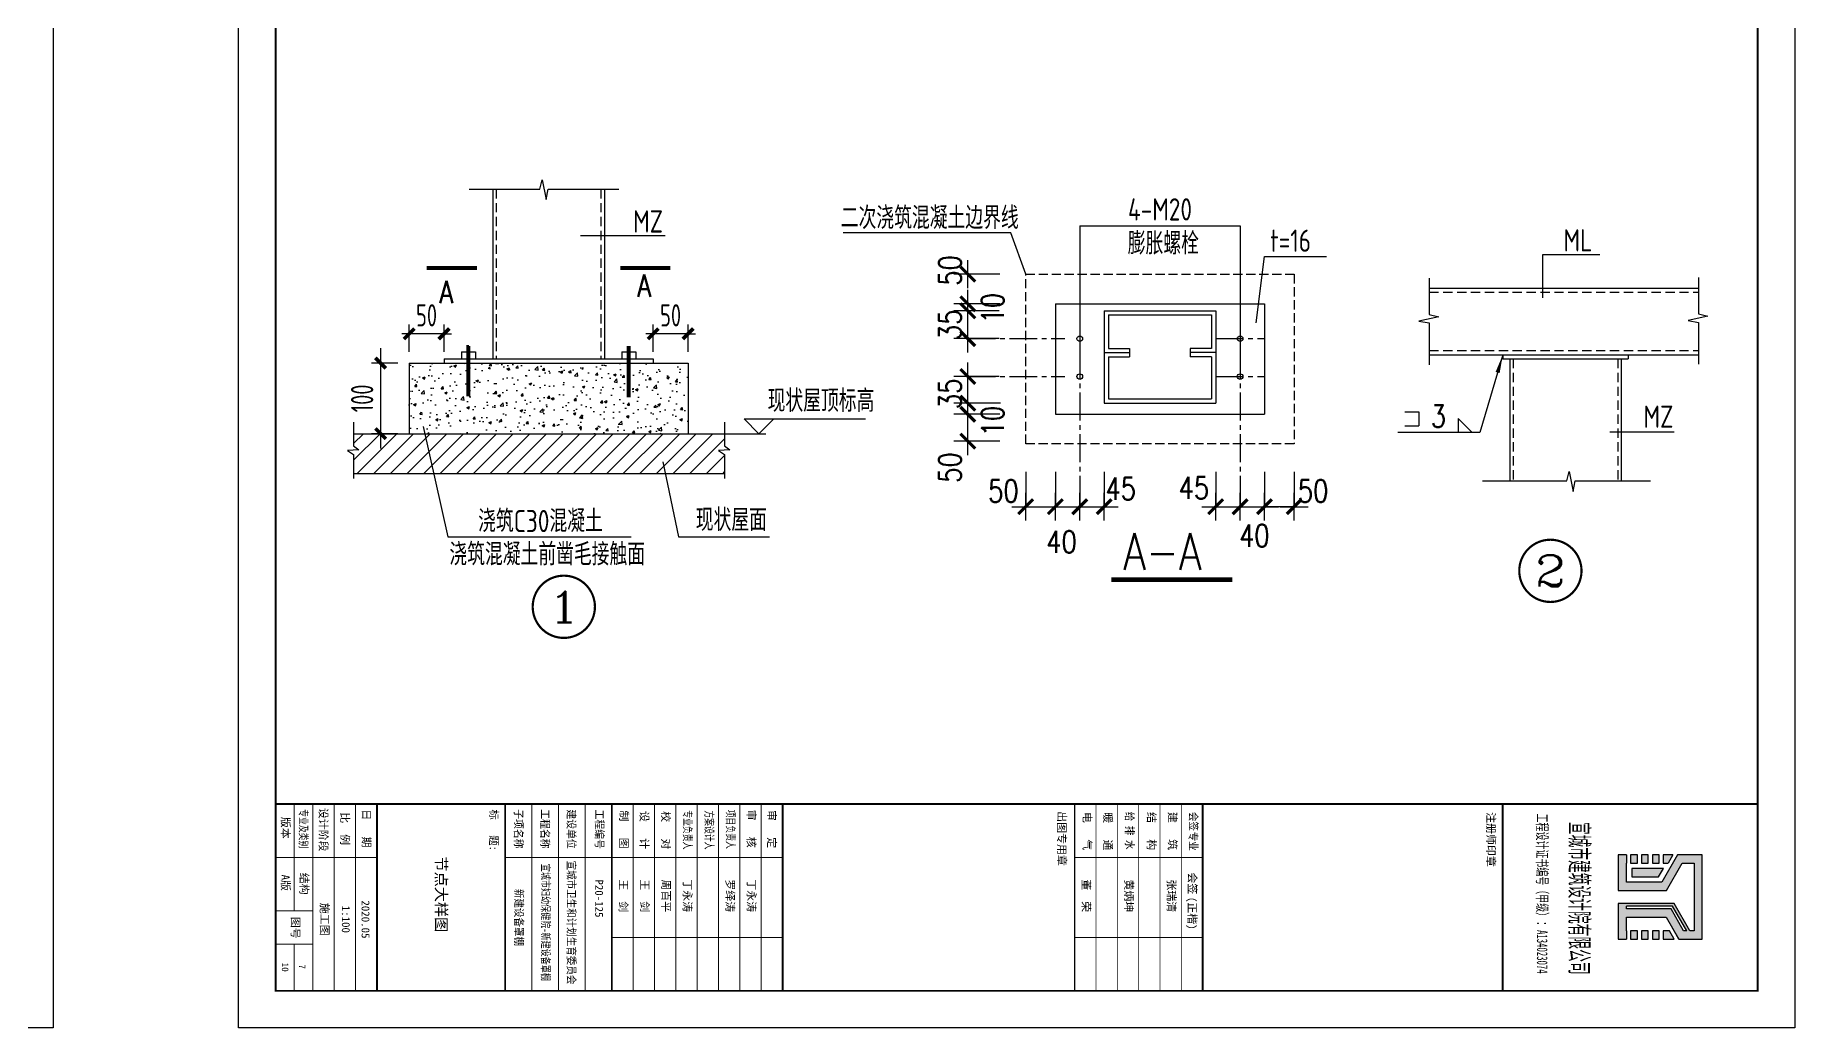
# Model space of a CAD drawing. Extents: x -321761 to 1215725, y 241863 to 438812.
# Drawn here: x 1027238 to 1074725, y 241863 to 268656 of the extents above; entities that cross this region are included whole.
import ezdxf
from ezdxf.enums import TextEntityAlignment as Align

# ---------------------------------------------------------------- set-up
doc = ezdxf.new("R2010")
doc.units = 0
doc.header["$LTSCALE"] = 1000
for name, pattern in [('CENTER2', [1.125, 0.75, -0.125, 0.125, -0.125]), ('DASH', [0.35, 0.25, -0.1]), ('HIDDEN', [0.375, 0.25, -0.125])]:
    doc.linetypes.add(name, pattern=pattern)
doc.layers.get('0').update_dxf_attribs({"linetype": 'CONTINUOUS'})
doc.layers.get('Defpoints').update_dxf_attribs({"linetype": 'CONTINUOUS'})
for name, color, linetype in [('03', 3, 'CONTINUOUS'), ('BORDER', 7, 'CONTINUOUS'), ('BZ_标准图框', 7, 'CONTINUOUS'), ('COLUMN', 65, 'CONTINUOUS'), ('DIM', 3, 'CONTINUOUS'), ('HATCH', 254, 'CONTINUOUS'), ('L3', 3, 'CONTINUOUS'), ('PUB_DIM', 3, 'CONTINUOUS'), ('PUB_TEXT', 7, 'CONTINUOUS'), ('TK(图框线)', 45, 'CONTINUOUS'), ('柱子', 3, 'CONTINUOUS')]:
    doc.layers.add(name, color=color, linetype=linetype)
doc.styles.add('-宋体', font='')
doc.styles.add('_TXT', font='SIMPLEX.shx', dxfattribs={"width": 0.6})
doc.styles.add('COMP', font='complex', dxfattribs={"bigfont": 'hztxt'})
doc.styles.add('HT', font='simhei.ttf')
doc.styles.add('ROMANS', font='romans.shx', dxfattribs={"width": 0.75, "height": 300, "bigfont": 'hztxt.shx'})
doc.styles.add('TSSD_Dimension', font='Tssdeng.shx', dxfattribs={"width": 0.7, "bigfont": 'hztxt.shx'})
doc.styles.add('TSSD_Rein', font='Tssdeng.shx', dxfattribs={"width": 0.7, "bigfont": 'hztxt.shx'})
doc.styles.get('-宋体').set_extended_font_data('SimSun')
doc.dimstyles.new('TSSD_100_100$0', dxfattribs={"dimtxt": 300, "dimasz": 100, "dimexe": 100, "dimexo": 300, "dimgap": 100, "dimtad": 1, "dimdec": 0, "dimzin": 0, "dimdsep": 46, "dimtxsty": 'TSSD_Dimension', "dimblk": 'ARCHTICK', "dimcen": 0, "dimdle": 100, "dimclrd": 3, "dimclre": 3, "dimclrt": 7, "dimazin": 0, "dimtfac": 1, "dimtdec": 0, "dimtix": 1, "dimtmove": 2, "dimatfit": 3, "dimldrblk": 'ARCHTICK', "dimfxl": 1, "dimtolj": 1, "dimtzin": 0, "dimarcsym": 0})

# ---------------------------------------------------------------- blocks, each defined once
blk = doc.blocks.new('_INDEX1')
at = {"const_width": 0.035}
blk.add_lwpolyline([(-0.5, 0, 1), (0.5, 0, 1)], format="xyb", close=True, dxfattribs=at)
at = {"style": 'COMP', "width": 2.333333}
blk.add_attdef('1', text='', height=0.5, dxfattribs=at).set_placement((-0.25, -0.25), (0.25, -0.25), align=Align.FIT)
blk = doc.blocks.new('X1')
at = {"layer": 'COLUMN', "ltscale": 10}
for p, q in [((-200, 0), (200, 0)), ((0, -200), (0, 200))]:
    blk.add_line(p, q, dxfattribs=at)
at = {"layer": 'COLUMN', "ltscale": 10, "const_width": 45}
blk.add_lwpolyline([(-106, -106), (106, 106)], dxfattribs=at)
blk = doc.blocks.new('23wca1')
h = blk.add_hatch(color=1)
h.paths.add_polyline_path([(1517, 32430), (-752, 32430), (-752, 31764), (-15, 31338), (-15, 30383), (-531, 30383), (-752, 30383), (-752, 30162), (206, 30162), (206, 31466), (-531, 31891), (-531, 32209), (1295, 32209), (1295, 32099), (558, 31673), (558, 30162), (1517, 30162), (1517, 30383), (1295, 30383), (927, 30383), (927, 31460), (1517, 31801)])
h.paths.add_polyline_path([(1295, 31928), (706, 31588), (706, 30383), (632, 30383), (632, 31630), (1295, 32013)], flags=16)
h = blk.add_hatch(color=1)
h.paths.add_polyline_path([(1517, 31673), (1295, 31545), (1295, 31378), (1517, 31378)])
h.paths.add_polyline_path([(1295, 31267), (1295, 31083), (1517, 31083), (1517, 31267)])
h.paths.add_polyline_path([(1295, 30973), (1295, 30788), (1517, 30788), (1517, 30973)])
h.paths.add_polyline_path([(1517, 30493), (1517, 30678), (1295, 30678), (1295, 30493)])
h.paths.add_polyline_path([(-162, 31253), (-384, 31381), (-384, 30530), (-162, 30530)])
h.paths.add_polyline_path([(-752, 31636), (-752, 31378), (-531, 31378), (-531, 31508)])
h.paths.add_polyline_path([(-752, 31267), (-752, 31083), (-531, 31083), (-531, 31267)])
h.paths.add_polyline_path([(-531, 30788), (-531, 30973), (-752, 30973), (-752, 30788)])
h.paths.add_polyline_path([(-531, 30678), (-752, 30678), (-752, 30493), (-531, 30493)])
for points in [[(927, 30383), (927, 31460), (1517, 31801), (1517, 32430), (-752, 32430), (-752, 31764), (-15, 31338), (-15, 30383), (-531, 30383)], [(-752, 30383), (-752, 30162), (206, 30162), (206, 31466), (-531, 31891), (-531, 32209), (1295, 32209), (1295, 32099), (558, 31673), (558, 30162), (1517, 30162), (1517, 30383)], [(1295, 32013), (632, 31630), (632, 30383)], [(1295, 31928), (706, 31588), (706, 30383)], [(1295, 32013), (1295, 31928)], [(-752, 31636), (-752, 31378), (-531, 31378), (-531, 31508)], [(-752, 31636), (-531, 31508)], [(1517, 31801), (1106, 31564)], [(1295, 31545), (1295, 31378), (1517, 31378), (1517, 31673)], [(1517, 31673), (1295, 31545)], [(-752, 30383), (-531, 30383)], [(706, 30383), (632, 30383)], [(1295, 30383), (927, 30383)], [(1295, 30383), (1517, 30383)]]:
    blk.add_lwpolyline(points)
for points in [[(-162, 31253), (-384, 31381), (-384, 30530), (-162, 30530)], [(-752, 31267), (-752, 31083), (-531, 31083), (-531, 31267)], [(-752, 30973), (-752, 30788), (-531, 30788), (-531, 30973)], [(1295, 31267), (1295, 31083), (1517, 31083), (1517, 31267)], [(1295, 30973), (1295, 30788), (1517, 30788), (1517, 30973)], [(-752, 30678), (-752, 30493), (-531, 30493), (-531, 30678)], [(1295, 30678), (1295, 30493), (1517, 30493), (1517, 30678)]]:
    blk.add_lwpolyline(points, close=True)
at = {"layer": 'BZ_标准图框'}
for points, const_width in [([(-2126, -6072), (-2126, 33928)], 50.4), ([(-2126, 27044), (2914, 27044)], 50.4), ([(-2126, 18948), (2914, 18948)], 50.4), ([(-686, 18948), (-686, 15492)], 25.2), ([(1474, 18948), (1474, 15492)], 25.2), ([(2914, 18372), (-2126, 18372)], 25.2), ([(2914, 17796), (-2126, 17796)], 25.2), ([(2914, 17220), (-2126, 17220)], 25.2), ([(2914, 16644), (-2126, 16644)], 25.2), ([(2914, 16068), (-2126, 16068)], 25.2), ([(2914, 15492), (-2126, 15492)], 36), ([(-2126, 7612), (2914, 7612)], 50.4), ([(-686, 124), (-686, 7612)], 25.2), ([(1474, 3003), (1474, 7612)], 25.2), ([(-2126, 7036), (2914, 7036)], 25.2), ([(-2126, 6460), (2914, 6460)], 25.2), ([(-2126, 5884), (2914, 5884)], 25.2), ([(-2126, 5308), (2914, 5308)], 25.2), ([(-2126, 4732), (2914, 4732)], 25.2), ([(-2126, 4156), (2914, 4156)], 25.2), ([(-2126, 3580), (2914, 3580)], 25.2), ([(-2126, 3580), (2914, 3580)], 25.2), ([(-2126, 3004), (2914, 3004)], 50.4), ([(-2126, 2284), (2914, 2284)], 25.2), ([(-2126, 1564), (2914, 1564)], 25.2), ([(-2126, 844), (2914, 844)], 25.2), ([(-2126, 124), (2914, 124)], 50.4), ([(-2126, -3336), (2914, -3336)], 50.4), ([(-686, -5064), (-686, -3336)], 25.2), ([(-2126, -3912), (2914, -3912)], 25.2), ([(-2126, -4488), (2914, -4488)], 25.2), ([(-2126, -5064), (2914, -5064)], 25.2), ([(-2126, -5064), (2914, -5064)], 25.2), ([(-686, -6072), (-686, -5064)], 25.2), ([(754, -6072), (754, -5064)], 25.2), ([(1654, -6072), (1654, -5064)], 25.2), ([(-2126, -5568), (754, -5568)], 25.2), ([(1654, -5568), (2914, -5568)], 25.2)]:
    blk.add_lwpolyline(points, dxfattribs=dict(at, const_width=const_width))
at = {"layer": 'BZ_标准图框', "style": 'HT', "width": 0.5}
blk.add_text('宣城市建筑设计院有限公司', height=504, dxfattribs=at).set_placement((416, 28867), align=Align.CENTER)
at = {"layer": 'BZ_标准图框', "style": 'HT'}
for s, height, width, p in [('工程设计证书编号（甲级）：A134023074', 288, 0.6, (-1869, 27969)), ('会签', 216, 0.85, (-1914, 18591)), ('专业', 216, 0.85, (-1380, 18585)), ('给 排 水', 216, 0.85, (-1918, 16870)), ('项目负责人', 216, 0.7, (-1975, 6100)), ('方案设计人', 216, 0.7, (-1956, 5522)), ('专业负责人', 216, 0.7, (-1957, 4941)), ('工程编号', 216, 0.9, (-1976, 2561)), ('建设单位', 216, 0.9, (-1981, 1802)), ('工程名称', 216, 0.9, (-1986, 1092)), ('子项名称', 216, 0.9, (-1986, 379)), ('标   题:', 216, 0.95, (-1981, -291)), ('专业及类别', 216, 0.7, (-1987, -5426))]:
    blk.add_text(s, height=height, dxfattribs=dict(at, width=width)).set_placement(p)
for s, p in [('注册师印章', (-1907, 26620)), ('会签', (-281, 18563)), ('(正楷)', (382, 18556)), ('建   筑', (-1914, 18024)), ('结   构', (-1911, 17458)), ('暖   通', (-1905, 16282)), ('电   气', (-1912, 15724)), ('出图专用章', (-1931, 15037)), ('审   定', (-1967, 7210)), ('审   核', (-1976, 6659)), ('校   对', (-1934, 4349)), ('设   计', (-1938, 3771)), ('制   图', (-1954, 3218)), ('日   期', (-1984, -3728)), ('比  例', (-1903, -4311)), ('设计阶段', (-2024, -4889)), ('版本 ', (-1778, -5911)), ('图号', (920, -5644))]:
    blk.add_text(s, height=216, dxfattribs=at).set_placement(p)
at = {"layer": 'TK(图框线)', "style": 'HT'}
for s, p in [('张瑞清', (-92, 17997)), ('黄炳坤', (-92, 16845)), ('董  荣', (-92, 15693)), ('丁永涛', (-92, 6661)), ('罗绎涛', (-92, 6085)), ('丁永涛', (-92, 4933)), ('周百平', (-92, 4357)), ('王  剑', (-92, 3781)), ('王  剑', (-92, 3205)), ('P20-125', (-92, 2553)), ('2020.05', (475, -3751)), ('1:100', (619, -4283)), ('施工图', (541, -4857)), ('A版', (-222, -5912))]:
    blk.add_text(s, height=216, dxfattribs=at).set_placement(p)
for s, width, p in [('宣城市卫生和计划生育委员会', 0.85, (-599, 1803)), ('宣城市妇幼保健院-新建设备罩棚', 0.72, (-512, 1110)), ('新建设备罩棚', 0.85, (165, 390))]:
    blk.add_text(s, height=216, dxfattribs=dict(at, width=width)).set_placement(p)
at = {"layer": 'TK(图框线)', "style": '-宋体'}
blk.add_text('10', height=180, dxfattribs=at).set_placement((2278, -5902), align=Align.CENTER)
blk = doc.blocks.new('_ArchTick')
at = {"color": 0, "linetype": 'ByBlock', "const_width": 0.5}
blk.add_lwpolyline([(-0.71, -0.71), (0.71, 0.71)], dxfattribs=at)
blk = doc.blocks.new('*D629')
at = {"layer": 'Defpoints', "color": 0}
for p in [(1037329, 260594), (1037329, 259805), (1038272, 259805)]:
    blk.add_point(p, dxfattribs=at)
at = {"layer": 'DIM', "color": 3, "lineweight": -2}
for p, q in [((1037329, 260105), (1037329, 260844)), ((1038272, 260105), (1038272, 260844)), ((1037329, 260594), (1037129, 260594)), ((1038272, 260594), (1037329, 260594)), ((1038272, 260594), (1038472, 260594))]:
    blk.add_line(p, q, dxfattribs=at)
at = {"layer": 'DIM', "color": 3, "lineweight": -2, "xscale": 200, "yscale": 200, "zscale": 200}
blk.add_blockref('_ArchTick', (1037329, 260594), dxfattribs=at)
at = {"layer": 'DIM', "color": 3, "lineweight": -2, "xscale": 200, "yscale": 200, "zscale": 200, "rotation": 180}
blk.add_blockref('_ArchTick', (1038272, 260594), dxfattribs=at)
at = {"layer": 'DIM', "color": 7, "insert": (1037800, 261094), "char_height": 600, "attachment_point": 5, "style": 'TSSD_Dimension'}
blk.add_mtext('\\A1;50', dxfattribs=at)
blk = doc.blocks.new('*D630')
at = {"layer": 'Defpoints', "color": 0}
for p in [(1043915, 260594), (1043915, 259805), (1044858, 259805)]:
    blk.add_point(p, dxfattribs=at)
at = {"layer": 'DIM', "color": 3, "lineweight": -2}
for p, q in [((1043915, 260105), (1043915, 260844)), ((1044858, 260105), (1044858, 260844)), ((1043915, 260594), (1043715, 260594)), ((1044858, 260594), (1043915, 260594)), ((1044858, 260594), (1045058, 260594))]:
    blk.add_line(p, q, dxfattribs=at)
at = {"layer": 'DIM', "color": 3, "lineweight": -2, "xscale": 200, "yscale": 200, "zscale": 200}
blk.add_blockref('_ArchTick', (1043915, 260594), dxfattribs=at)
at = {"layer": 'DIM', "color": 3, "lineweight": -2, "xscale": 200, "yscale": 200, "zscale": 200, "rotation": 180}
blk.add_blockref('_ArchTick', (1044858, 260594), dxfattribs=at)
at = {"layer": 'DIM', "color": 7, "insert": (1044386, 261094), "char_height": 600, "attachment_point": 5, "style": 'TSSD_Dimension'}
blk.add_mtext('\\A1;50', dxfattribs=at)
blk = doc.blocks.new('*D631')
at = {"layer": 'Defpoints', "color": 0}
for p in [(1036562, 259805), (1037329, 259805), (1037329, 257899)]:
    blk.add_point(p, dxfattribs=at)
at = {"layer": 'DIM', "color": 3, "lineweight": -2}
for p, q in [((1037029, 259805), (1036312, 259805)), ((1036562, 257499), (1036562, 260205)), ((1037029, 257899), (1036312, 257899))]:
    blk.add_line(p, q, dxfattribs=at)
at = {"layer": 'DIM', "color": 3, "lineweight": -2, "xscale": 200, "yscale": 200, "zscale": 200}
for p, rotation in [((1036562, 259805), 90), ((1036562, 257899), 270)]:
    blk.add_blockref('_ArchTick', p, dxfattribs=dict(at, rotation=rotation))
at = {"layer": 'DIM', "color": 7, "insert": (1036062, 258852), "char_height": 600, "attachment_point": 5, "rotation": 90, "style": 'TSSD_Dimension'}
blk.add_mtext('\\A1;100', dxfattribs=at)

msp = doc.modelspace()

# ---------------------------------------------------------------- hatches: boundary and pattern name
at = {"layer": 'HATCH'}
h = msp.add_hatch(dxfattribs=at)
h.set_pattern_fill('CONCRETE', color=256, scale=100, style=0)
h.set_pattern_definition([(50, (-35260.26, 148773.2), (717.26018, -62.75213), [75, -825]), (355, (-35260.26, 148773.2), (-138.75133, 752.19213), [60, -660]), (100.4514, (-35200.5, 148767.95), (578.5094, 689.43954), [63.7402, -701.1421]), (46.1842, (-35260.3, 148973.2), (1067.24105, -165.519), [112.5, -1237.5]), (96.6356, (-35171.3, 148959.4), (934.6627, 974.1179), [95.6103, -1051.713]), (351.1842, (-35260.3, 148973.2), (934.662, 974.1186), [90, -990]), (21, (-35160.26, 148923.2), (596.90705, -402.6189), [75, -825]), (326, (-35160.26, 148923.2), (243.31533, 725.15005), [60, -660]), (71.4514, (-35110.5, 148889.6), (840.22263, 322.5305), [63.7402, -701.1421]), (37.5, (-35260.26, 148773.17), (12.159855, 332.893854), [0, -652, 0, -670, 0, -662.5]), (7.5, (-35260.26, 148773.17), (263.06954, 394.41171), [0, -382, 0, -637, 0, -252.5]), (327.5, (-35483.26, 148773.17), (533.822436, -22.55487), [0, -250, 0, -780, 0, -1035]), (317.5, (-35583.26, 148773.17), (583.18617, 100.10498), [0, -325, 0, -518, 0, -735])])
h.paths.add_polyline_path([(1044857.6, 259804.5), (1037329.1, 259804.5), (1037329.1, 257898.7), (1044857.6, 257898.7)])
at = {"layer": '柱子'}
h = msp.add_hatch(dxfattribs=at)
h.set_pattern_fill('ANSI31', color=256, scale=100, style=0)
h.set_pattern_definition([(45, (-35260.26, 148773.17), (-224.5064, 224.5064), [])])
h.paths.add_polyline_path([(1045842.9, 257573.3), (1045842.9, 257898.7), (1035832, 257898.7), (1035832, 257573.3), (1035975.7, 257465.5), (1035667.4, 257444.9), (1035832, 257337.1), (1035832, 256827.1), (1045842.9, 256827.1), (1045842.9, 257337.1), (1045678.4, 257444.9), (1045986.7, 257465.5)])

# ---------------------------------------------------------------- linework, layer by layer
for p, q in [((1044243.6, 263240.1), (1041953, 263240.1)), ((1067922.9, 261564.8), (1067922.9, 262733.1)), ((1067922.9, 262733.1), (1069466.8, 262733.1)), ((1038892.4, 258909.4), (1038892.4, 260289.7)), ((1038930, 258909.4), (1038930, 260289.7)), ((1038967.6, 258884.2), (1038967.6, 260264.5)), ((1043219, 258884.2), (1043219, 260264.5)), ((1043256.7, 258884.2), (1043256.7, 260264.5)), ((1043294.3, 258884.2), (1043294.3, 260264.5)), ((1035832, 257898.7), (1045842.9, 257898.7)), ((1071472.7, 257943.1), (1069732.9, 257943.1)), ((1035832, 256827.1), (1045842.9, 256827.1))]:
    msp.add_line(p, q)
at = {"const_width": 124.4}
msp.add_lwpolyline([(1059544.7, 253955.9), (1056276.8, 253955.9)], dxfattribs=at)
at = {"layer": '03'}
for p, q in [((1040859.2, 264499.8), (1040922.3, 264753.8)), ((1040922.3, 264753.8), (1041031.4, 264217.6)), ((1038946.5, 264499.8), (1040859.2, 264499.8)), ((1039588.4, 264499.8), (1039588.4, 259917.4)), ((1041031.4, 264217.6), (1041084.9, 264499.8)), ((1041084.9, 264499.8), (1042984.8, 264499.8)), ((1042598.3, 264499.8), (1042598.3, 259917.4)), ((1053267, 262205), (1052037, 262205)), ((1064860.8, 262093.6), (1064860.8, 261113.1)), ((1064860.8, 261828.4), (1072125.8, 261828.4)), ((1072125.8, 262111.1), (1072125.8, 261130.6)), ((1053267, 261405), (1052037, 261405)), ((1053255.7, 261216.9), (1052407.5, 261216.9)), ((1054770.2, 261405), (1054770.2, 258423.3)), ((1054770.2, 261405), (1060413.7, 261405)), ((1056087, 261216.9), (1059096.9, 261216.9)), ((1056087, 261216.9), (1056087, 258724.3)), ((1059096.9, 261216.9), (1059096.9, 258724.3)), ((1060413.7, 261405), (1060413.7, 258423.3)), ((1056199.9, 261104), (1058984, 261104)), ((1056199.9, 261104), (1056199.9, 260199.9)), ((1058984, 261104), (1058984, 260199.9)), ((1065114.8, 261049.9), (1064578.7, 260940.8)), ((1064578.7, 260940.8), (1064860.8, 260887.4)), ((1064860.8, 261113.1), (1065114.8, 261049.9)), ((1064860.8, 260887.4), (1064860.8, 259758.8)), ((1072379.8, 261067.4), (1071843.7, 260958.3)), ((1071843.7, 260958.3), (1072125.8, 260904.8)), ((1072125.8, 261130.6), (1072379.8, 261067.4)), ((1072125.8, 260904.8), (1072125.8, 259776.3)), ((1053255.7, 260464.4), (1052407.5, 260464.4)), ((1038271.6, 259917.4), (1043915.1, 259917.4)), ((1038271.6, 259804.5), (1043915.1, 259804.5)), ((1043915.1, 259917.4), (1043915.1, 259804.5)), ((1044477.3, 259804.5), (1044857.6, 259804.5)), ((1056087, 260087), (1056773, 260087)), ((1056199.9, 260199.9), (1056773, 260199.9)), ((1056199.9, 259974.2), (1056773, 259974.2)), ((1056199.9, 259974.2), (1056199.9, 258837.2)), ((1056773, 260199.9), (1056773, 259974.2)), ((1058984, 260199.9), (1058411, 260199.9)), ((1058411, 260199.9), (1058411, 259974.2)), ((1059096.9, 260087), (1058411, 260087)), ((1058984, 259974.2), (1058411, 259974.2)), ((1058984, 259974.2), (1058984, 258837.2)), ((1064860.8, 260029.7), (1072125.8, 260029.7)), ((1066844.9, 260029.7), (1066224.1, 257931.1)), ((1066844.9, 260029.7), (1066844.9, 259916.8)), ((1066844.9, 259916.8), (1070231.1, 259916.8)), ((1067033.1, 259916.8), (1067033.1, 256624.9)), ((1070042.9, 259916.8), (1070042.9, 256624.9)), ((1070231.1, 260029.7), (1070231.1, 259916.8)), ((1053255.7, 259441), (1052407.5, 259441)), ((1053255.7, 259441), (1052407.5, 259441)), ((1056199.9, 258837.2), (1058984, 258837.2)), ((1053267, 258423.3), (1052037, 258423.3)), ((1053255.7, 258726), (1052407.5, 258726)), ((1053285.9, 258724.3), (1052437.7, 258724.3)), ((1054770.2, 258423.3), (1060413.7, 258423.3)), ((1056087, 258724.3), (1059096.9, 258724.3)), ((1064201.8, 258487.9), (1064578, 258487.9)), ((1064578, 258487.9), (1064578, 258111.7)), ((1046770.6, 257898.7), (1046371.5, 258297.8)), ((1046371.5, 258297.8), (1049643.7, 258297.8)), ((1046770.6, 257898.7), (1047169.6, 258297.8)), ((1066224.1, 257931.1), (1064015.6, 257931.1)), ((1064201.8, 258111.7), (1064578, 258111.7)), ((1066017.4, 257931.1), (1065641.2, 258307.3)), ((1065641.2, 258307.3), (1065641.2, 257931.1)), ((1053267, 257700.4), (1052037, 257700.4)), ((1053970.2, 256869.5), (1053970.2, 255928.9)), ((1054770.2, 256869.5), (1054770.2, 255928.9)), ((1056087, 256869.5), (1056087, 255928.9)), ((1059096.9, 256869.5), (1059096.9, 255928.9)), ((1060413.7, 256869.5), (1060413.7, 255928.9)), ((1061213.7, 256869.5), (1061213.7, 255928.9)), ((1066295.2, 256624.9), (1068573.8, 256624.9)), ((1068573.8, 256624.9), (1068636.9, 256878.8)), ((1068636.9, 256878.8), (1068746, 256342.7)), ((1068746, 256342.7), (1068799.5, 256624.9)), ((1068799.5, 256624.9), (1070832.7, 256624.9))]:
    msp.add_line(p, q, dxfattribs=at)
at = {"layer": '03', "linetype": 'HIDDEN'}
for p, q in [((1039682.4, 264499.8), (1039682.4, 259917.4)), ((1042504.2, 264499.8), (1042504.2, 259917.4)), ((1064860.8, 261715.5), (1072125.8, 261715.5)), ((1064860.8, 260142.6), (1072125.8, 260142.6)), ((1067127.1, 259916.8), (1067127.1, 256624.9)), ((1069948.9, 259916.8), (1069948.9, 256624.9))]:
    msp.add_line(p, q, dxfattribs=at)
at = {"layer": '03', "color": 1, "linetype": 'CENTER2'}
for p, q in [((1055428.6, 263507.5), (1055428.6, 255928.9)), ((1059755.3, 263507.5), (1059755.3, 255928.9)), ((1052407.5, 260464.4), (1055024.9, 260464.4)), ((1059096.9, 260464.4), (1060413.7, 260464.4)), ((1052407.5, 259441), (1055024.9, 259441)), ((1052407.5, 259441), (1055024.9, 259441)), ((1059096.9, 259441), (1060413.7, 259441))]:
    msp.add_line(p, q, dxfattribs=at)
at = {"layer": '03', "color": 2}
for p, q in [((1038741.9, 260105.5), (1039118.1, 260105.5)), ((1039118.1, 260105.5), (1039118.1, 259917.4)), ((1043068.6, 260105.5), (1043068.6, 259917.4)), ((1043068.6, 260105.5), (1043444.8, 260105.5)), ((1043444.8, 260105.5), (1043444.8, 259917.4))]:
    msp.add_line(p, q, dxfattribs=at)
at = {"layer": '03', "const_width": 112.9}
for points in [[(1037806.9, 262370), (1039157.6, 262370)], [(1043030.9, 262370), (1044381.6, 262370)]]:
    msp.add_lwpolyline(points, dxfattribs=at)
at = {"layer": '03'}
msp.add_lwpolyline([(1066844.9, 260029.7, 0, 112.9, 0), (1066705.6, 259549.5, 112.9, 112.9, 0)], format="xyseb", dxfattribs=at)
for centre in [(1055428.6, 260464.4), (1059755.3, 260464.4), (1055428.6, 259441), (1059755.3, 259441)]:
    msp.add_circle(centre, 75.2, dxfattribs=at)
at = {"layer": 'BORDER'}
for points in [[(985725.4, 241862.6), (985725.4, 301262.6), (1027725.4, 301262.6), (1027725.4, 241862.6)], [(1032725.4, 241862.6), (1032725.4, 301262.6), (1074725.4, 301262.6), (1074725.4, 241862.6)]]:
    msp.add_lwpolyline(points, close=True, dxfattribs=at)
at = {"layer": 'BORDER', "const_width": 50}
msp.add_lwpolyline([(1033725.4, 242862.6), (1033725.4, 298762.6), (1073725.4, 298762.6), (1073725.4, 242862.6)], close=True, dxfattribs=at)
at = {"layer": 'L3'}
msp.add_line((1055428.6, 263507.5), (1059755.3, 263507.5), dxfattribs=at)
for points in [[(1055428.6, 263507.5), (1055428.6, 259441)], [(1059755.3, 263507.5), (1059755.3, 259441)]]:
    msp.add_lwpolyline(points, dxfattribs=at)
at = {"layer": 'PUB_DIM'}
for p, q in [((1038271.6, 259917.4), (1038271.6, 259804.5)), ((1038741.9, 260105.5), (1038741.9, 259917.4))]:
    msp.add_line(p, q, dxfattribs=at)
at = {"layer": 'PUB_TEXT'}
for p, q in [((1060187.3, 260892.2), (1060416.8, 262679.4)), ((1060416.8, 262679.4), (1062083.5, 262679.4))]:
    msp.add_line(p, q, dxfattribs=at)
at = {"layer": '柱子'}
for p, q in [((1053567.1, 263320.4), (1049042.1, 263320.4)), ((1053970.2, 262205), (1053567.1, 263320.4)), ((1037329.1, 259804.5), (1044857.6, 259804.5)), ((1037329.1, 259804.5), (1037329.1, 257898.7)), ((1044857.6, 259804.5), (1044857.6, 257898.7)), ((1037712.3, 258090.3), (1038375.2, 255115.7)), ((1045842.9, 257898.7), (1046955.4, 257898.7)), ((1044173.2, 257143.8), (1044595.2, 255115.7)), ((1053970.2, 255928.9), (1054770.2, 255928.9)), ((1061213.7, 255928.9), (1060413.7, 255928.9)), ((1038375.2, 255115.7), (1043324.3, 255115.7)), ((1044595.2, 255115.7), (1047057.7, 255115.7))]:
    msp.add_line(p, q, dxfattribs=at)
at = {"layer": '柱子', "linetype": 'DASH'}
msp.add_lwpolyline([(1053970.2, 262205), (1061213.7, 262205), (1061213.7, 257623.3), (1053970.2, 257623.3)], close=True, dxfattribs=at)
at = {"layer": '柱子'}
for points in [[(1035832, 258210.1), (1035832, 257573.3), (1035975.7, 257465.5), (1035667.4, 257444.9), (1035832, 257337.1), (1035832, 256690.1)], [(1045842.9, 258210.1), (1045842.9, 257573.3), (1045986.7, 257465.5), (1045678.4, 257444.9), (1045842.9, 257337.1), (1045842.9, 256690.1)]]:
    msp.add_lwpolyline(points, dxfattribs=at)

# ---------------------------------------------------------------- block references
at = {"rotation": 270}
msp.add_blockref('23wca1', (1039797.7, 245776.6), dxfattribs=at)
at = {"layer": '03', "xscale": 1.881169920088723, "yscale": 1.881169920088723, "zscale": 1.881169920088723, "rotation": 90}
for p in [(1052407.5, 262205), (1052407.5, 261405), (1052407.5, 261216.9), (1052407.5, 260464.4), (1052407.5, 259441), (1052407.5, 258724.3), (1052407.5, 258423.3), (1052407.5, 257700.4)]:
    msp.add_blockref('X1', p, dxfattribs=at)
at = {"layer": '03', "xscale": 1.88116991892457, "yscale": 1.88116991892457, "zscale": 1.88116991892457}
for p in [(1053970.2, 255928.9), (1054770.2, 255928.9), (1055428.6, 255928.9), (1056087, 255928.9), (1059096.9, 255928.9), (1059755.3, 255928.9), (1060413.7, 255928.9), (1061213.7, 255928.9)]:
    msp.add_blockref('X1', p, dxfattribs=at)
at = {"layer": 'PUB_TEXT'}
ref = msp.add_blockref('_INDEX1', (1068129.3, 254197.4), dxfattribs=dict(at, xscale=1680, yscale=1680, zscale=1680))
ref.add_attrib('1', '2', dxfattribs={"layer": '0', "height": 840, "style": 'COMP', "width": 1.5}).set_placement((1067709.3, 253777.4), (1068549.3, 253777.4), align=Align.FIT)
at = {"layer": 'PUB_TEXT', "xscale": 1680, "yscale": 1680, "zscale": 1680}
msp.add_blockref('_INDEX1', (1041504.1, 253227.1), dxfattribs=at).add_auto_attribs({'1': '1'})

# ---------------------------------------------------------------- texts
at = {"style": 'TSSD_Rein', "width": 0.8}
msp.add_text('ML', height=600, dxfattribs=at).set_placement((1068483.9, 262818.5))
at = {"layer": 'L3', "style": 'ROMANS', "width": 0.8}
for s, p in [('50', (1052227, 261895.1)), ('35', (1052227, 260427.1)), ('10', (1053378.5, 260875.2)), ('35', (1052227, 258564)), ('10', (1053378.5, 257827.5)), ('50', (1052227, 256574.3))]:
    msp.add_text(s, height=600, rotation=90, dxfattribs=at).set_placement(p)
for s, p in [('A', (1043491.7, 261597.2)), ('A', (1038151.1, 261421)), ('现状屋顶标高', (1047003.9, 258487.8)), ('3', (1064901.5, 258072.5)), ('50', (1052956.3, 256053.4)), ('45', (1056121.9, 256115.7)), ('45', (1058096.8, 256137.8)), ('50', (1061313.3, 256053.4)), ('40', (1054523.6, 254679.9)), ('40', (1059729.1, 254846.2))]:
    msp.add_text(s, height=600, dxfattribs=at).set_placement(p)
at = {"layer": 'PUB_TEXT', "width": 0.8}
for s, height, style, p in [('二次浇筑混凝土边界线', 600, 'TSSD_Rein', (1048979.5, 263425.2)), ('4-M20', 600, 'TSSD_Rein', (1056729.1, 263653.8)), ('MZ', 600, 'TSSD_Rein', (1043375.8, 263329)), ('膨胀螺栓', 600, 'TSSD_Rein', (1056724.8, 262735.9)), ('t=16', 600, 'TSSD_Rein', (1060565.5, 262809.3)), ('MZ', 600, 'TSSD_Rein', (1070642.3, 258059.2)), ('浇筑C30混凝土', 600, 'TSSD_Rein', (1039191.3, 255241.5)), ('现状屋面', 600, 'TSSD_Rein', (1045065.3, 255271.8)), ('浇筑混凝土前凿毛接触面', 600, 'TSSD_Rein', (1038416.3, 254344.6)), ('A-A', 995.33, '_TXT', (1056602.5, 254221.5))]:
    msp.add_text(s, height=height, dxfattribs=dict(at, style=style)).set_placement(p)
at = {"layer": 'TK(图框线)', "style": 'HT'}
for s, height, p in [('节点大样图', 300, (1038047.5, 246487.5)), ('结构', 216, (1034389.9, 246046.2))]:
    msp.add_text(s, height=height, rotation=270, dxfattribs=at).set_placement(p)
at = {"layer": 'TK(图框线)', "style": '-宋体'}
msp.add_text('7', height=172.8, rotation=270, dxfattribs=at).set_placement((1034360.6, 243510.9), align=Align.CENTER)

# ---------------------------------------------------------------- dimensions: what is measured, and where the dimension line sits
at = {"layer": 'DIM'}
for base, p1, p2, picture, middle in [((1037329.1, 260594.4), (1038271.6, 259804.5), (1037329.1, 259804.5), '*D629', (1037800.3, 261094.4)), ((1043915.1, 260594.4), (1044857.6, 259804.5), (1043915.1, 259804.5), '*D630', (1044386.3, 261094.4))]:
    dim = msp.add_linear_dim(base=base, p1=p1, p2=p2, text='50', dimstyle='TSSD_100_100$0', override={"dimtxt": 600, "dimasz": 200, "dimexe": 250, "dimgap": 200, "dimdle": 400}, dxfattribs=at)
    dim.commit()
    dim.dimension.update_dxf_attribs({"geometry": picture, "text_midpoint": middle})
dim = msp.add_linear_dim(base=(1036561.9, 259804.5), p1=(1037329.1, 257898.7), p2=(1037329.1, 259804.5), angle=90, text='100', dimstyle='TSSD_100_100$0', override={"dimtxt": 600, "dimasz": 200, "dimexe": 250, "dimgap": 200, "dimdle": 400}, dxfattribs=at)
dim.commit()
dim.dimension.update_dxf_attribs({"geometry": '*D631', "text_midpoint": (1036061.9, 258851.6)})

doc.saveas('drawing.dxf')
